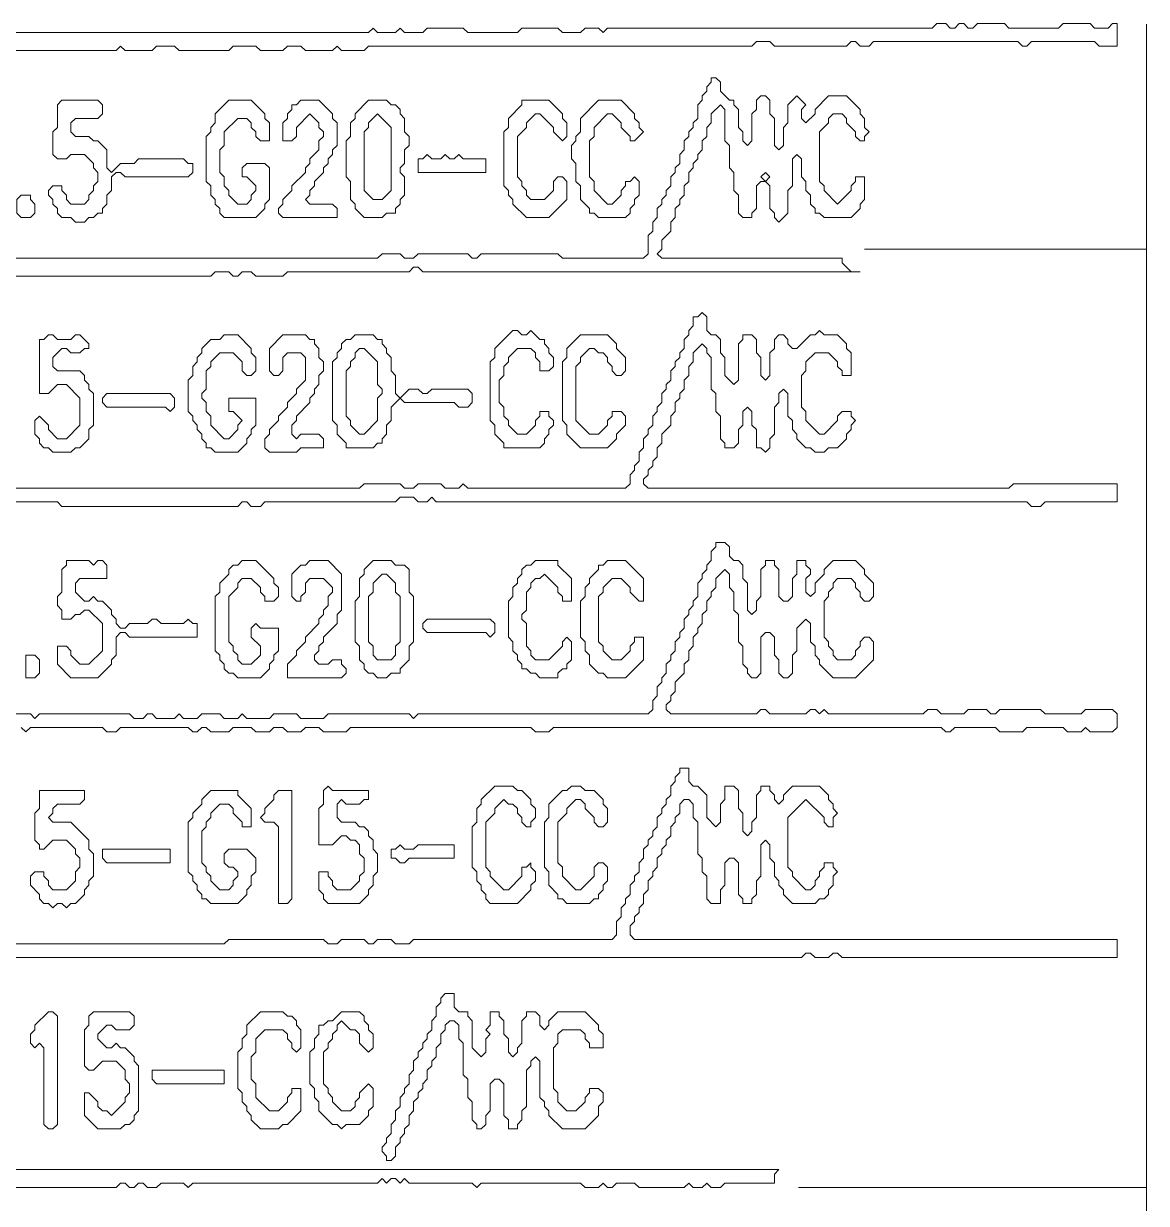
# Model space of a CAD drawing. Header units: millimetres. Extents: x 4 to 412, y 4 to 290.
# Drawn here: x 84.29 to 106.1, y 28.07 to 50.97 of the extents above; entities that cross this region are included whole.
import ezdxf

# ---------------------------------------------------------------- set-up
doc = ezdxf.new("R2010")
doc.units = ezdxf.units.MM
doc.layers.add('TRACE_STRAIGHT', color=5, linetype='Continuous', lineweight=0)
doc.layers.add('TRACE_TEXT_SYMBOL', color=6, linetype='Continuous', lineweight=0)

msp = doc.modelspace()

# ---------------------------------------------------------------- linework, layer by layer
at = {"layer": 'TRACE_STRAIGHT', "color": 5}
for p, q in [((106.095, 50.957), (106.095, 15.217)), ((100.623, 46.59), (106.095, 46.59)), ((99.341, 28.377), (106.095, 28.377))]:
    msp.add_line(p, q, dxfattribs=at)
at = {"layer": 'TRACE_TEXT_SYMBOL', "color": 6}
for points in [[(102.024, 50.968), (101.937, 50.881), (95.631, 50.881), (95.544, 50.793), (95.456, 50.881), (95.193, 50.881), (95.106, 50.793), (94.755, 50.793), (94.668, 50.881), (93.967, 50.881), (93.88, 50.793), (92.916, 50.793), (92.829, 50.881), (92.128, 50.881), (92.041, 50.793), (91.69, 50.793), (91.603, 50.881), (91.515, 50.793), (91.165, 50.793), (91.077, 50.881), (90.99, 50.793), (70.848, 50.793)], [(90.464, 50.443), (90.902, 50.443), (90.99, 50.53), (98.434, 50.53), (98.521, 50.618), (98.784, 50.618), (98.871, 50.53), (100.273, 50.53), (100.36, 50.618), (100.448, 50.618), (100.535, 50.53), (100.71, 50.53), (100.798, 50.618), (103.6, 50.618), (103.688, 50.53), (103.776, 50.53), (103.863, 50.618), (105.089, 50.618), (105.177, 50.53), (105.527, 50.53), (105.527, 50.968), (105.439, 50.968), (105.352, 50.881), (105.089, 50.881), (105.002, 50.968), (104.476, 50.968), (104.389, 50.881), (103.425, 50.881), (103.338, 50.968), (102.812, 50.968), (102.725, 50.881), (102.637, 50.881), (102.55, 50.968), (102.462, 50.968), (102.374, 50.881), (102.287, 50.881), (102.199, 50.968), (102.024, 50.968)], [(83.721, 50.443), (86.086, 50.443), (86.173, 50.53), (86.261, 50.443), (86.786, 50.443), (86.874, 50.53), (87.224, 50.53), (87.312, 50.443), (88.275, 50.443), (88.362, 50.53), (88.8, 50.53), (88.888, 50.443), (89.326, 50.443), (89.413, 50.53), (89.676, 50.53), (89.764, 50.443), (90.289, 50.443), (90.377, 50.53), (90.464, 50.443)], [(97.645, 49.917), (97.645, 49.83), (97.558, 49.742), (97.558, 49.655), (97.47, 49.567), (97.47, 49.479), (97.383, 49.392), (97.383, 49.129), (97.295, 49.042), (97.295, 48.954), (97.207, 48.866), (97.207, 48.779), (97.12, 48.691), (97.12, 48.516), (97.032, 48.429), (97.032, 48.253), (96.945, 48.166), (96.945, 48.078), (96.857, 47.991), (96.857, 47.816), (96.77, 47.728), (96.77, 47.64), (96.682, 47.553), (96.682, 47.465), (96.594, 47.378), (96.594, 47.203), (96.507, 47.115), (96.507, 46.94), (96.419, 46.852), (96.419, 46.502), (96.332, 46.414), (94.755, 46.414), (94.668, 46.502), (93.179, 46.502), (93.092, 46.414), (93.004, 46.414), (92.916, 46.502), (91.953, 46.502), (91.865, 46.414), (91.69, 46.414), (91.603, 46.502), (91.252, 46.502), (91.165, 46.414), (70.848, 46.414)], [(99.66, 49.304), (99.66, 49.217), (99.484, 49.042), (99.397, 49.129), (99.397, 49.304), (99.484, 49.392), (99.309, 49.567), (99.134, 49.392), (99.134, 49.042), (99.047, 48.954), (99.047, 48.604), (98.959, 48.516), (98.871, 48.604), (98.871, 49.129), (98.784, 49.217), (98.784, 49.479), (98.696, 49.567), (98.609, 49.567), (98.521, 49.479), (98.521, 49.304), (98.434, 49.217), (98.434, 48.691), (98.346, 48.604), (98.258, 48.691), (98.258, 48.866), (98.171, 48.954), (98.171, 49.304), (98.083, 49.392), (98.083, 49.479), (97.996, 49.479), (97.821, 49.655), (97.821, 49.83), (97.733, 49.917), (97.645, 49.917)], [(85.035, 49.479), (84.947, 49.392), (84.947, 48.954), (84.86, 48.866), (84.86, 48.429), (84.947, 48.341), (85.122, 48.341), (85.21, 48.429), (85.473, 48.429), (85.648, 48.253), (85.648, 48.166), (85.735, 48.078), (85.735, 47.903), (85.648, 47.816), (85.648, 47.728), (85.56, 47.64), (85.56, 47.553), (85.473, 47.465), (85.21, 47.465), (85.122, 47.553), (85.122, 47.64), (85.035, 47.728), (85.035, 47.816), (84.86, 47.816), (84.772, 47.728), (84.772, 47.64), (84.86, 47.553), (84.86, 47.465), (84.947, 47.378), (84.947, 47.29), (85.035, 47.203), (85.21, 47.203), (85.297, 47.115), (85.473, 47.115), (85.56, 47.203), (85.648, 47.203), (85.735, 47.29), (85.823, 47.29), (85.823, 47.378), (85.91, 47.465), (85.91, 47.64), (85.998, 47.728), (85.998, 47.991), (86.086, 48.078), (86.173, 48.078), (86.261, 47.991), (87.487, 47.991), (87.574, 48.078), (87.574, 48.253), (87.487, 48.253), (87.399, 48.341), (86.523, 48.341), (86.436, 48.253), (86.173, 48.253), (85.998, 48.078), (85.91, 48.166), (85.91, 48.516), (85.735, 48.691), (85.648, 48.691), (85.56, 48.779), (85.297, 48.779), (85.21, 48.866), (85.21, 49.042), (85.297, 49.129)], [(85.297, 49.129), (85.735, 49.129), (85.823, 49.217), (85.823, 49.392), (85.735, 49.479), (85.035, 49.479)], [(98.083, 48.078), (98.083, 47.728), (98.171, 47.64), (98.171, 47.29), (98.258, 47.203), (98.434, 47.203), (98.434, 47.29), (98.521, 47.378), (98.521, 47.816), (98.609, 47.903), (98.696, 47.903), (98.784, 47.816), (98.784, 47.378), (98.871, 47.29), (98.871, 47.203), (98.959, 47.115), (99.134, 47.29), (99.134, 47.728), (99.222, 47.816), (99.222, 48.341), (99.309, 48.429), (99.397, 48.341), (99.397, 47.991), (99.484, 47.903), (99.484, 47.728), (99.572, 47.64), (99.572, 47.465), (99.66, 47.378), (99.66, 47.29), (99.747, 47.29), (99.835, 47.203), (100.36, 47.203), (100.535, 47.378), (100.535, 47.465), (100.623, 47.553), (100.623, 47.991), (100.448, 47.991), (100.448, 47.903), (100.36, 47.816), (100.36, 47.728), (100.097, 47.465), (99.835, 47.728), (99.835, 47.816), (99.747, 47.903), (99.747, 48.866), (99.922, 49.042), (99.922, 49.129), (100.01, 49.217), (100.185, 49.217), (100.273, 49.129), (100.273, 49.042), (100.448, 48.866), (100.448, 48.779), (100.535, 48.691), (100.623, 48.691), (100.623, 48.779), (100.71, 48.866), (100.623, 48.954), (100.623, 49.129), (100.535, 49.217), (100.535, 49.304), (100.273, 49.567), (99.922, 49.567), (99.66, 49.304)], [(83.371, 46.064), (87.925, 46.064), (88.012, 46.152), (88.275, 46.152), (88.362, 46.064), (88.45, 46.064), (88.538, 46.152), (88.713, 46.152), (88.8, 46.064), (89.326, 46.064), (89.413, 46.152), (91.778, 46.152), (91.865, 46.239), (91.953, 46.239), (92.041, 46.152), (100.535, 46.152), (100.36, 46.152), (100.185, 46.327), (100.185, 46.414), (96.682, 46.414), (96.594, 46.502), (96.682, 46.59), (96.682, 46.765), (96.857, 46.94), (96.857, 47.115), (96.945, 47.203), (96.945, 47.378), (97.032, 47.465), (97.032, 47.553), (97.12, 47.64), (97.12, 47.816), (97.207, 47.903), (97.207, 48.078), (97.295, 48.166), (97.295, 48.253), (97.383, 48.341), (97.383, 48.429), (97.47, 48.516), (97.47, 48.691), (97.558, 48.779), (97.558, 48.954), (97.645, 49.042), (97.645, 49.217), (97.821, 49.392), (97.908, 49.304), (97.908, 48.691), (97.996, 48.604), (97.996, 48.166), (98.083, 48.078)], [(97.47, 45.363), (97.383, 45.276), (97.295, 45.276), (97.295, 45.101), (97.207, 45.013), (97.207, 44.926), (97.12, 44.838), (97.12, 44.663), (97.032, 44.575), (97.032, 44.488), (96.945, 44.4), (96.945, 44.313), (96.857, 44.225), (96.857, 44.05), (96.77, 43.962), (96.77, 43.875), (96.682, 43.787), (96.682, 43.612), (96.594, 43.524), (96.594, 43.437), (96.507, 43.349), (96.507, 43.174), (96.419, 43.087), (96.419, 42.999), (96.332, 42.911), (96.332, 42.736), (96.244, 42.649), (96.244, 42.474), (96.157, 42.386), (96.157, 42.298), (96.069, 42.211), (96.069, 42.036), (95.981, 41.948), (92.916, 41.948), (92.829, 42.036), (92.741, 41.948), (92.478, 41.948), (92.391, 42.036), (91.953, 42.036), (91.865, 41.948), (91.69, 41.948), (91.603, 42.036), (90.902, 42.036), (90.815, 41.948), (70.848, 41.948)], [(99.747, 45.013), (99.66, 44.926), (99.572, 44.926), (99.309, 44.663), (99.222, 44.663), (99.134, 44.75), (99.134, 44.838), (99.047, 44.926), (98.959, 44.926), (98.871, 44.838), (98.871, 44.663), (98.784, 44.575), (98.784, 44.137), (98.696, 44.05), (98.609, 44.137), (98.609, 44.488), (98.521, 44.575), (98.521, 44.838), (98.434, 44.926), (98.258, 44.926), (98.258, 44.838), (98.171, 44.75), (98.171, 44.05), (98.083, 43.962), (97.908, 44.137), (97.908, 44.488), (97.821, 44.575), (97.821, 44.838), (97.733, 44.926), (97.645, 44.926), (97.558, 45.013), (97.558, 45.276), (97.47, 45.363)], [(97.908, 42.824), (97.908, 42.736), (98.083, 42.736), (98.171, 42.824), (98.171, 43.087), (98.258, 43.174), (98.258, 43.437), (98.346, 43.524), (98.434, 43.437), (98.434, 43.174), (98.521, 43.087), (98.521, 42.736), (98.609, 42.736), (98.696, 42.649), (98.784, 42.736), (98.784, 42.911), (98.871, 42.999), (98.871, 43.524), (98.959, 43.612), (98.959, 43.787), (99.047, 43.875), (99.134, 43.787), (99.134, 43.349), (99.222, 43.262), (99.222, 43.087), (99.309, 42.999), (99.309, 42.911), (99.484, 42.736), (99.572, 42.736), (99.66, 42.649), (99.835, 42.649), (99.922, 42.736), (100.097, 42.736), (100.273, 42.911), (100.273, 42.999), (100.36, 43.087), (100.36, 43.174), (100.448, 43.262), (100.36, 43.349), (100.36, 43.437), (100.185, 43.437), (100.097, 43.349), (100.097, 43.262), (99.835, 42.999), (99.747, 42.999), (99.484, 43.262), (99.484, 43.437), (99.397, 43.524), (99.397, 44.137), (99.484, 44.225), (99.484, 44.4), (99.66, 44.575), (99.922, 44.575), (100.097, 44.4), (100.097, 44.313), (100.185, 44.225), (100.185, 44.137), (100.36, 44.137), (100.36, 44.575), (100.273, 44.663), (100.273, 44.75), (100.097, 44.926), (99.835, 44.926), (99.747, 45.013)], [(77.153, 41.685), (84.947, 41.685), (85.035, 41.598), (88.45, 41.598), (88.538, 41.685), (88.625, 41.685), (88.713, 41.598), (88.888, 41.598), (88.976, 41.685), (91.515, 41.685), (91.603, 41.773), (91.865, 41.773), (91.953, 41.685), (92.128, 41.685), (92.216, 41.773), (92.303, 41.685), (103.776, 41.685), (103.863, 41.598), (104.038, 41.598), (104.126, 41.685), (105.527, 41.685), (105.527, 42.036), (103.513, 42.036), (103.425, 41.948), (96.419, 41.948), (96.332, 42.036), (96.332, 42.123), (96.419, 42.211), (96.419, 42.298), (96.507, 42.386), (96.507, 42.474), (96.594, 42.561), (96.594, 42.736), (96.682, 42.824), (96.682, 42.999), (96.857, 43.174), (96.857, 43.349), (96.945, 43.437), (96.945, 43.612), (97.032, 43.7), (97.032, 43.787), (97.12, 43.875), (97.12, 44.05), (97.207, 44.137), (97.207, 44.313), (97.295, 44.4), (97.295, 44.575), (97.47, 44.75), (97.558, 44.663), (97.558, 44.575), (97.645, 44.488), (97.645, 43.875), (97.733, 43.787), (97.733, 43.437), (97.821, 43.349), (97.821, 42.911), (97.908, 42.824)], [(97.733, 40.897), (97.733, 40.81), (97.645, 40.722), (97.645, 40.547), (97.558, 40.459), (97.558, 40.372), (97.47, 40.284), (97.47, 40.197), (97.383, 40.109), (97.383, 39.846), (97.295, 39.759), (97.295, 39.671), (97.207, 39.584), (97.207, 39.496), (97.12, 39.408), (97.12, 39.233), (97.032, 39.146), (97.032, 39.058), (96.945, 38.971), (96.945, 38.795), (96.857, 38.708), (96.857, 38.62), (96.77, 38.533), (96.77, 38.358), (96.682, 38.27), (96.682, 38.182), (96.594, 38.095), (96.594, 37.92), (96.507, 37.832), (96.507, 37.657), (96.419, 37.569), (91.953, 37.569), (91.865, 37.482), (91.778, 37.569), (90.202, 37.569), (90.114, 37.482), (89.676, 37.482), (89.589, 37.569), (89.151, 37.569), (89.063, 37.482), (88.625, 37.482), (88.538, 37.569), (88.45, 37.482), (88.187, 37.482), (88.1, 37.569), (87.749, 37.569), (87.662, 37.482), (87.399, 37.482), (87.312, 37.569), (87.224, 37.482), (86.874, 37.482), (86.786, 37.569), (86.699, 37.569), (86.611, 37.482), (86.436, 37.482), (86.348, 37.569), (84.597, 37.569), (84.509, 37.482), (84.422, 37.569), (77.941, 37.569)], [(100.01, 40.021), (100.01, 40.109), (100.097, 40.197), (100.36, 40.197), (100.448, 40.109), (100.448, 40.021), (100.535, 39.934), (100.535, 39.846), (100.623, 39.759), (100.71, 39.759), (100.798, 39.846), (100.798, 40.109), (100.623, 40.284), (100.623, 40.372), (100.448, 40.547), (100.01, 40.547), (99.835, 40.372), (99.835, 40.284), (99.66, 40.109), (99.66, 39.934), (99.572, 39.846), (99.484, 39.934), (99.484, 40.197), (99.572, 40.284), (99.572, 40.372), (99.484, 40.459), (99.484, 40.547), (99.309, 40.547), (99.309, 40.284), (99.222, 40.197), (99.222, 39.846), (99.134, 39.759), (99.047, 39.759), (98.959, 39.846), (98.959, 40.372), (98.871, 40.459), (98.871, 40.547), (98.696, 40.547), (98.696, 40.459), (98.609, 40.372), (98.609, 39.846), (98.521, 39.759), (98.521, 39.584), (98.434, 39.496), (98.346, 39.584), (98.346, 40.109), (98.258, 40.197), (98.258, 40.459), (98.171, 40.547), (98.083, 40.547), (97.996, 40.634), (97.996, 40.81), (97.908, 40.897), (97.733, 40.897)], [(97.383, 39.233), (97.47, 39.321), (97.47, 39.496), (97.558, 39.584), (97.558, 39.759), (97.645, 39.846), (97.645, 39.934), (97.733, 40.021), (97.733, 40.197), (97.908, 40.372), (97.996, 40.284), (97.996, 40.021), (98.083, 39.934), (98.083, 39.584), (98.171, 39.496), (98.171, 38.971), (98.258, 38.883), (98.258, 38.533), (98.346, 38.445), (98.346, 38.358), (98.434, 38.27), (98.521, 38.27), (98.609, 38.358), (98.609, 39.058), (98.696, 39.146), (98.784, 39.146), (98.871, 39.058), (98.871, 38.708), (98.959, 38.62), (98.959, 38.358), (99.047, 38.27), (99.134, 38.27), (99.222, 38.358), (99.222, 38.708), (99.309, 38.795), (99.309, 39.233), (99.484, 39.408), (99.572, 39.321), (99.572, 38.971), (99.66, 38.883), (99.66, 38.708), (99.747, 38.62), (99.747, 38.533), (100.01, 38.27), (100.448, 38.27), (100.798, 38.62), (100.798, 38.971), (100.71, 39.058), (100.623, 39.058), (100.535, 38.971), (100.535, 38.883), (100.448, 38.795), (100.448, 38.708), (100.36, 38.62), (100.097, 38.62), (100.01, 38.708), (100.01, 38.795), (99.922, 38.883), (99.922, 38.971), (99.835, 39.058), (99.835, 39.759), (99.922, 39.846), (99.922, 39.934), (100.01, 40.021)], [(90.026, 37.307), (90.114, 37.219), (90.552, 37.219), (90.639, 37.307), (94.142, 37.307), (94.23, 37.219), (94.493, 37.219), (94.58, 37.307), (102.112, 37.307), (102.199, 37.219), (102.287, 37.219), (102.374, 37.307), (103.163, 37.307), (103.25, 37.219), (103.688, 37.219), (103.776, 37.307), (104.476, 37.307), (104.564, 37.219), (104.826, 37.219), (104.914, 37.307), (105.002, 37.219), (105.439, 37.219), (105.527, 37.307), (105.527, 37.569), (105.439, 37.657), (104.914, 37.657), (104.826, 37.569), (104.126, 37.569), (104.038, 37.657), (103.25, 37.657), (103.163, 37.569), (103.075, 37.569), (102.987, 37.657), (102.637, 37.657), (102.55, 37.569), (102.112, 37.569), (102.024, 37.657), (101.849, 37.657), (101.761, 37.569), (99.922, 37.569), (99.835, 37.657), (99.747, 37.569), (99.66, 37.657), (99.572, 37.657), (99.484, 37.569), (98.784, 37.569), (98.696, 37.657), (98.609, 37.657), (98.521, 37.569), (96.857, 37.569), (96.77, 37.657), (96.77, 37.745), (96.857, 37.832), (96.857, 37.92), (96.945, 38.007), (96.945, 38.182), (97.12, 38.358), (97.12, 38.533), (97.207, 38.62), (97.207, 38.795), (97.295, 38.883), (97.295, 39.058), (97.383, 39.146), (97.383, 39.233)], [(84.246, 37.307), (84.334, 37.219), (84.422, 37.307), (85.823, 37.307), (85.91, 37.219), (86.086, 37.219), (86.173, 37.307), (87.487, 37.307), (87.574, 37.219), (87.662, 37.219), (87.749, 37.307), (87.837, 37.307), (87.925, 37.219), (88.275, 37.219), (88.362, 37.307), (88.713, 37.307), (88.8, 37.219), (89.063, 37.219), (89.151, 37.307), (89.326, 37.307), (89.413, 37.219), (89.676, 37.219), (89.764, 37.307), (90.026, 37.307)], [(97.032, 36.518), (97.032, 36.431), (96.945, 36.343), (96.945, 36.256), (96.857, 36.168), (96.857, 35.993), (96.77, 35.905), (96.77, 35.818), (96.682, 35.73), (96.682, 35.643), (96.594, 35.555), (96.594, 35.38), (96.507, 35.292), (96.507, 35.205), (96.419, 35.117), (96.419, 35.03), (96.332, 34.942), (96.332, 34.767), (96.244, 34.679), (96.244, 34.504), (96.157, 34.417), (96.157, 34.329), (96.069, 34.242), (96.069, 34.066), (95.981, 33.979), (95.981, 33.891), (95.894, 33.804), (95.894, 33.629), (95.806, 33.541), (95.806, 33.278), (95.719, 33.191), (91.865, 33.191), (91.778, 33.103), (91.515, 33.103), (91.428, 33.191), (91.165, 33.191), (91.077, 33.103), (90.99, 33.103), (90.902, 33.191), (90.464, 33.191), (90.377, 33.103), (90.202, 33.103), (90.114, 33.191), (88.275, 33.191), (88.187, 33.103), (83.721, 33.103)], [(99.922, 35.993), (99.747, 36.168), (99.222, 36.168), (99.047, 35.993), (99.047, 35.905), (98.959, 35.818), (98.871, 35.905), (98.871, 35.993), (98.784, 36.081), (98.784, 36.168), (98.609, 36.168), (98.609, 36.081), (98.521, 35.993), (98.521, 35.555), (98.434, 35.468), (98.434, 35.292), (98.346, 35.205), (98.258, 35.292), (98.258, 35.643), (98.171, 35.73), (98.171, 36.081), (98.083, 36.168), (97.908, 36.168), (97.908, 35.905), (97.821, 35.818), (97.821, 35.468), (97.733, 35.38), (97.558, 35.555), (97.558, 35.993), (97.383, 36.168), (97.295, 36.168), (97.207, 36.256), (97.207, 36.518), (97.032, 36.518)], [(97.47, 34.767), (97.47, 34.504), (97.558, 34.417), (97.558, 33.979), (97.645, 33.891), (97.821, 33.891), (97.821, 34.154), (97.908, 34.242), (97.908, 34.679), (97.996, 34.767), (98.083, 34.767), (98.171, 34.679), (98.171, 34.066), (98.258, 33.979), (98.258, 33.891), (98.434, 33.891), (98.434, 33.979), (98.521, 34.066), (98.521, 34.329), (98.609, 34.417), (98.609, 35.03), (98.696, 35.117), (98.784, 35.03), (98.784, 34.767), (98.871, 34.679), (98.871, 34.417), (98.959, 34.329), (98.959, 34.242), (99.047, 34.154), (99.047, 34.066), (99.222, 33.891), (99.66, 33.891), (99.747, 33.979), (99.835, 33.979), (99.922, 34.066), (99.922, 34.154), (100.01, 34.242), (100.01, 34.417), (100.097, 34.504), (100.01, 34.592), (100.01, 34.679), (99.835, 34.679), (99.835, 34.592), (99.747, 34.504), (99.747, 34.417), (99.66, 34.329), (99.66, 34.242), (99.572, 34.154), (99.484, 34.154), (99.222, 34.417), (99.222, 34.504), (99.134, 34.592), (99.134, 35.555), (99.484, 35.905), (99.835, 35.555), (99.835, 35.468), (99.922, 35.38), (100.01, 35.38), (100.01, 35.555), (100.097, 35.643), (100.01, 35.73), (100.01, 35.818), (99.922, 35.905), (99.922, 35.993)], [(79.08, 32.84), (99.397, 32.84), (99.484, 32.928), (99.572, 32.928), (99.66, 32.84), (99.922, 32.84), (100.01, 32.928), (100.097, 32.928), (100.185, 32.84), (105.527, 32.84), (105.527, 33.191), (96.157, 33.191), (96.069, 33.278), (96.069, 33.453), (96.157, 33.541), (96.157, 33.629), (96.244, 33.716), (96.244, 33.804), (96.332, 33.891), (96.332, 34.066), (96.419, 34.154), (96.419, 34.329), (96.507, 34.417), (96.507, 34.504), (96.594, 34.592), (96.594, 34.767), (96.682, 34.855), (96.682, 34.942), (96.77, 35.03), (96.77, 35.117), (96.857, 35.205), (96.857, 35.38), (96.945, 35.468), (96.945, 35.555), (97.032, 35.643), (97.032, 35.818), (97.12, 35.905), (97.207, 35.905), (97.295, 35.818), (97.295, 35.555), (97.383, 35.468), (97.383, 34.855), (97.47, 34.767)], [(92.478, 32.14), (92.391, 32.052), (92.391, 31.965), (92.303, 31.877), (92.303, 31.702), (92.216, 31.614), (92.216, 31.439), (92.128, 31.352), (92.128, 31.264), (92.041, 31.176), (92.041, 31.089), (91.953, 31.001), (91.953, 30.914), (91.865, 30.826), (91.865, 30.651), (91.778, 30.563), (91.778, 30.388), (91.69, 30.301), (91.69, 30.213), (91.603, 30.126), (91.603, 29.95), (91.515, 29.863), (91.515, 29.688), (91.428, 29.6), (91.428, 29.425), (91.34, 29.337), (91.34, 29.25), (91.252, 29.162), (91.252, 29.075), (91.34, 28.987), (91.34, 28.9), (91.428, 28.9), (91.515, 28.987), (91.515, 29.162), (91.603, 29.25), (91.603, 29.337), (91.69, 29.425), (91.69, 29.513), (91.778, 29.6), (91.778, 29.775), (91.865, 29.863), (91.865, 30.038), (91.953, 30.126), (91.953, 30.213), (92.041, 30.301), (92.041, 30.388), (92.128, 30.476), (92.128, 30.651), (92.216, 30.739), (92.216, 30.826), (92.303, 30.914), (92.303, 31.089), (92.391, 31.176), (92.391, 31.352), (92.478, 31.439), (92.478, 31.527), (92.566, 31.614), (92.654, 31.614), (92.741, 31.527), (92.741, 31.264), (92.829, 31.176), (92.829, 30.563), (92.916, 30.476), (92.916, 30.126)], [(94.493, 31.527), (94.405, 31.439), (94.318, 31.527), (94.318, 31.702), (94.23, 31.789), (94.055, 31.789), (94.055, 31.702), (93.967, 31.614), (93.967, 31.176), (93.88, 31.089), (93.88, 31.001), (93.792, 30.914), (93.705, 31.001), (93.705, 31.264), (93.617, 31.352), (93.617, 31.614), (93.529, 31.702), (93.529, 31.789), (93.354, 31.789), (93.354, 31.527), (93.267, 31.439), (93.354, 31.352), (93.267, 31.264), (93.267, 31.001), (93.179, 30.914), (93.004, 31.089), (93.004, 31.614), (92.916, 31.702), (92.916, 31.789), (92.741, 31.789), (92.654, 31.877), (92.654, 32.14), (92.478, 32.14)], [(92.916, 30.126), (93.004, 30.038), (93.004, 29.688), (93.092, 29.6), (93.092, 29.513), (93.179, 29.513), (93.267, 29.6), (93.267, 29.775), (93.354, 29.863), (93.354, 30.388), (93.442, 30.476), (93.529, 30.476), (93.617, 30.388), (93.617, 29.775), (93.705, 29.688), (93.705, 29.513), (93.88, 29.513), (93.88, 29.6), (93.967, 29.688), (93.967, 29.863), (94.055, 29.95), (94.055, 30.651), (94.142, 30.739), (94.142, 30.826), (94.23, 30.914), (94.318, 30.826), (94.318, 30.126), (94.405, 30.038), (94.405, 29.95), (94.493, 29.863), (94.493, 29.775), (94.755, 29.513), (95.193, 29.513), (95.456, 29.775), (95.456, 29.95), (95.544, 30.038), (95.544, 30.213), (95.456, 30.301), (95.281, 30.301), (95.281, 30.213), (95.193, 30.126), (95.193, 30.038), (95.018, 29.863), (94.843, 29.863), (94.668, 30.038), (94.668, 30.213), (94.58, 30.301), (94.58, 31.089), (94.668, 31.176), (94.668, 31.352), (94.755, 31.439), (95.106, 31.439), (95.193, 31.352), (95.193, 31.264), (95.281, 31.176), (95.281, 31.089), (95.544, 31.089), (95.544, 31.352), (95.456, 31.439), (95.456, 31.527), (95.193, 31.789), (94.668, 31.789), (94.493, 31.614), (94.493, 31.527)], [(70.848, 28.374), (86.086, 28.374), (86.173, 28.462), (86.261, 28.462), (86.348, 28.374), (86.436, 28.374), (86.523, 28.462), (86.611, 28.462), (86.699, 28.374), (86.874, 28.374), (86.961, 28.462), (87.399, 28.462), (87.487, 28.374), (87.574, 28.462), (91.165, 28.462), (91.252, 28.549), (91.34, 28.462), (91.428, 28.549), (91.515, 28.549), (91.603, 28.462), (91.69, 28.549), (91.778, 28.462), (93.004, 28.462), (93.092, 28.374), (93.179, 28.462), (95.106, 28.462), (95.193, 28.374), (95.456, 28.374), (95.544, 28.462), (95.631, 28.374), (95.719, 28.374), (95.806, 28.462), (96.157, 28.462), (96.244, 28.374), (97.12, 28.374), (97.207, 28.462), (97.295, 28.374), (97.47, 28.374), (97.558, 28.462), (97.645, 28.374), (97.821, 28.374), (97.908, 28.462), (98.871, 28.462), (98.871, 28.637), (98.959, 28.724), (70.848, 28.724)]]:
    msp.add_lwpolyline(points, dxfattribs=at)
for points in [[(88.275, 49.479), (88.012, 49.217), (88.012, 49.042), (87.925, 48.954), (87.925, 48.866), (87.837, 48.779), (87.837, 47.903), (87.925, 47.816), (87.925, 47.64), (88.012, 47.553), (88.012, 47.465), (88.1, 47.378), (88.1, 47.29), (88.187, 47.203), (88.8, 47.203), (88.976, 47.378), (88.976, 47.465), (89.063, 47.553), (89.063, 48.166), (88.976, 48.253), (88.625, 48.253), (88.538, 48.166), (88.538, 47.991), (88.625, 47.991), (88.8, 47.816), (88.8, 47.728), (88.713, 47.64), (88.713, 47.553), (88.625, 47.465), (88.45, 47.465), (88.275, 47.64), (88.275, 47.728), (88.187, 47.816), (88.187, 47.991), (88.1, 48.078), (88.1, 48.516), (88.187, 48.604), (88.187, 48.866), (88.45, 49.129), (88.625, 49.129), (88.713, 49.042), (88.713, 48.954), (88.8, 48.866), (88.8, 48.779), (88.888, 48.691), (89.063, 48.691), (89.063, 49.042), (88.976, 49.129), (88.976, 49.217), (88.713, 49.479)], [(89.676, 49.479), (89.589, 49.392), (89.501, 49.392), (89.501, 49.304), (89.413, 49.217), (89.413, 49.129), (89.326, 49.042), (89.326, 48.691), (89.501, 48.691), (89.589, 48.779), (89.589, 48.954), (89.851, 49.217), (90.026, 49.042), (90.026, 48.954), (90.114, 48.866), (90.114, 48.779), (90.026, 48.691), (90.026, 48.516), (89.851, 48.341), (89.851, 48.253), (89.764, 48.166), (89.764, 48.078), (89.501, 47.816), (89.501, 47.728), (89.326, 47.553), (89.326, 47.465), (89.238, 47.378), (89.238, 47.29), (89.326, 47.203), (90.377, 47.203), (90.377, 47.378), (90.289, 47.465), (89.851, 47.465), (89.764, 47.553), (89.851, 47.64), (89.851, 47.728), (89.939, 47.816), (89.939, 47.903), (90.114, 48.078), (90.114, 48.166), (90.202, 48.253), (90.202, 48.341), (90.289, 48.429), (90.289, 48.516), (90.377, 48.604), (90.377, 49.042), (90.289, 49.129), (90.289, 49.217), (90.026, 49.479)], [(90.99, 49.479), (90.727, 49.217), (90.727, 49.129), (90.639, 49.042), (90.639, 48.779), (90.552, 48.691), (90.552, 47.991), (90.639, 47.903), (90.639, 47.553), (90.727, 47.465), (90.727, 47.378), (90.902, 47.203), (91.252, 47.203), (91.34, 47.29), (91.515, 47.29), (91.515, 47.378), (91.603, 47.465), (91.603, 47.553), (91.69, 47.64), (91.69, 47.991), (91.603, 48.078), (91.603, 48.166), (91.69, 48.253), (91.69, 48.516), (91.778, 48.604), (91.778, 48.779), (91.69, 48.866), (91.69, 49.129), (91.603, 49.217), (91.603, 49.304), (91.515, 49.392), (91.428, 49.392), (91.34, 49.479)], [(93.967, 49.479), (93.967, 49.392), (93.705, 49.129), (93.705, 48.954), (93.617, 48.866), (93.617, 47.816), (93.705, 47.728), (93.705, 47.64), (93.792, 47.553), (93.792, 47.465), (94.055, 47.203), (94.493, 47.203), (94.843, 47.553), (94.843, 47.903), (94.755, 47.991), (94.668, 47.991), (94.58, 47.903), (94.58, 47.728), (94.405, 47.553), (94.142, 47.553), (94.055, 47.64), (94.055, 47.728), (93.967, 47.816), (93.967, 47.903), (93.88, 47.991), (93.88, 48.779), (94.055, 48.954), (94.055, 49.042), (94.23, 49.217), (94.318, 49.217), (94.58, 48.954), (94.58, 48.866), (94.755, 48.691), (94.843, 48.779), (94.843, 49.042), (94.755, 49.129), (94.755, 49.217), (94.493, 49.479)], [(95.456, 49.479), (95.106, 49.129), (95.106, 48.866), (95.018, 48.779), (95.018, 48.691), (94.931, 48.604), (94.931, 48.341), (95.018, 48.253), (95.018, 47.903), (95.106, 47.816), (95.106, 47.553), (95.281, 47.378), (95.281, 47.29), (95.368, 47.29), (95.456, 47.203), (95.981, 47.203), (96.069, 47.29), (96.069, 47.378), (96.157, 47.465), (96.157, 47.553), (96.244, 47.64), (96.244, 47.903), (96.157, 47.991), (96.069, 47.903), (95.981, 47.903), (95.981, 47.816), (95.894, 47.728), (95.894, 47.64), (95.719, 47.465), (95.631, 47.465), (95.368, 47.728), (95.368, 47.903), (95.281, 47.991), (95.281, 48.691), (95.368, 48.779), (95.368, 48.954), (95.631, 49.217), (95.719, 49.217), (95.894, 49.042), (95.894, 48.954), (96.069, 48.779), (96.069, 48.691), (96.157, 48.691), (96.332, 48.866), (96.244, 48.954), (96.244, 49.042), (96.157, 49.129), (96.157, 49.217), (95.894, 49.479)], [(91.165, 49.217), (91.428, 48.954), (91.428, 47.728), (91.252, 47.553), (91.077, 47.553), (90.902, 47.728), (90.902, 48.866), (90.99, 48.954), (90.99, 49.042)], [(92.128, 48.429), (92.041, 48.341), (91.953, 48.341), (91.953, 48.078), (93.267, 48.078), (93.267, 48.341), (92.829, 48.341), (92.741, 48.429), (92.654, 48.341), (92.566, 48.341), (92.478, 48.429), (92.391, 48.341), (92.216, 48.341)], [(98.609, 47.991), (98.696, 48.078), (98.784, 47.991), (98.696, 47.903)], [(84.246, 47.64), (84.159, 47.553), (84.159, 47.29), (84.246, 47.203), (84.422, 47.203), (84.509, 47.29), (84.509, 47.465), (84.422, 47.553), (84.422, 47.64)], [(84.772, 44.926), (84.684, 44.838), (84.597, 44.838), (84.597, 43.787), (84.772, 43.787), (84.947, 43.962), (85.122, 43.962), (85.385, 43.7), (85.385, 43.174), (85.122, 42.911), (84.947, 42.911), (84.772, 43.087), (84.772, 43.174), (84.597, 43.349), (84.509, 43.262), (84.509, 42.999), (84.597, 42.911), (84.597, 42.824), (84.684, 42.736), (84.772, 42.736), (84.86, 42.649), (85.21, 42.649), (85.297, 42.736), (85.385, 42.736), (85.56, 42.911), (85.56, 43.087), (85.648, 43.174), (85.648, 43.787), (85.56, 43.875), (85.56, 43.962), (85.473, 44.05), (85.473, 44.137), (85.385, 44.225), (84.947, 44.225), (84.86, 44.313), (84.86, 44.488), (85.035, 44.663), (85.122, 44.663), (85.21, 44.575), (85.385, 44.575), (85.473, 44.663), (85.56, 44.663), (85.56, 44.75), (85.385, 44.926), (85.297, 44.926), (85.21, 44.838), (84.947, 44.838), (84.86, 44.926)], [(88.187, 44.926), (88.1, 44.838), (87.925, 44.838), (87.749, 44.663), (87.749, 44.575), (87.662, 44.488), (87.662, 44.4), (87.574, 44.313), (87.574, 44.137), (87.487, 44.05), (87.487, 43.437), (87.574, 43.349), (87.574, 43.262), (87.662, 43.174), (87.662, 43.087), (87.749, 42.999), (87.749, 42.911), (87.837, 42.824), (87.837, 42.736), (87.925, 42.736), (88.012, 42.649), (88.45, 42.649), (88.625, 42.824), (88.625, 42.911), (88.713, 42.999), (88.713, 43.087), (88.8, 43.174), (88.8, 43.7), (88.275, 43.7), (88.275, 43.437), (88.362, 43.437), (88.538, 43.262), (88.45, 43.174), (88.45, 43.087), (88.275, 42.911), (88.187, 42.911), (87.925, 43.174), (87.925, 43.349), (87.837, 43.437), (87.837, 43.612), (87.749, 43.7), (87.749, 43.787), (87.837, 43.875), (87.837, 44.225), (87.925, 44.313), (87.925, 44.4), (88.1, 44.575), (88.362, 44.575), (88.538, 44.4), (88.538, 44.225), (88.625, 44.137), (88.713, 44.137), (88.8, 44.225), (88.8, 44.488), (88.713, 44.575), (88.713, 44.663), (88.45, 44.926)], [(89.326, 44.926), (89.063, 44.663), (89.063, 44.225), (89.151, 44.137), (89.238, 44.137), (89.326, 44.225), (89.326, 44.488), (89.413, 44.575), (89.676, 44.575), (89.764, 44.488), (89.764, 44.05), (89.589, 43.875), (89.589, 43.787), (89.413, 43.612), (89.413, 43.524), (89.238, 43.349), (89.238, 43.262), (89.063, 43.087), (89.063, 42.999), (88.976, 42.911), (88.976, 42.736), (89.063, 42.649), (89.589, 42.649), (89.676, 42.736), (90.114, 42.736), (90.114, 42.911), (90.026, 42.999), (89.676, 42.999), (89.589, 42.911), (89.501, 42.999), (89.501, 43.174), (89.589, 43.262), (89.589, 43.349), (89.851, 43.612), (89.851, 43.7), (89.939, 43.787), (89.939, 43.875), (90.026, 43.962), (90.026, 44.137), (90.114, 44.225), (90.114, 44.4), (90.026, 44.488), (90.026, 44.663), (89.939, 44.75), (89.939, 44.838), (89.851, 44.838), (89.764, 44.926)], [(90.727, 44.926), (90.639, 44.838), (90.552, 44.838), (90.464, 44.75), (90.464, 44.663), (90.377, 44.575), (90.377, 44.488), (90.289, 44.4), (90.289, 43.262), (90.377, 43.174), (90.377, 42.999), (90.552, 42.824), (90.552, 42.736), (91.077, 42.736), (91.165, 42.824), (91.252, 42.824), (91.252, 42.911), (91.34, 42.999), (91.34, 43.174), (91.428, 43.262), (91.428, 43.524), (91.603, 43.7), (91.69, 43.612), (92.654, 43.612), (92.741, 43.524), (92.916, 43.524), (93.004, 43.612), (93.004, 43.787), (92.916, 43.875), (92.216, 43.875), (92.128, 43.787), (92.041, 43.787), (91.953, 43.875), (91.778, 43.875), (91.603, 43.7), (91.515, 43.787), (91.515, 44.137), (91.428, 44.225), (91.428, 44.488), (91.34, 44.575), (91.34, 44.663), (91.252, 44.75), (91.252, 44.838), (91.165, 44.838), (91.077, 44.926)], [(93.792, 45.013), (93.442, 44.663), (93.442, 44.488), (93.354, 44.4), (93.354, 43.262), (93.442, 43.174), (93.442, 42.999), (93.617, 42.824), (93.617, 42.736), (94.318, 42.736), (94.405, 42.824), (94.405, 42.911), (94.493, 42.999), (94.493, 43.087), (94.58, 43.174), (94.58, 43.262), (94.493, 43.349), (94.493, 43.437), (94.318, 43.437), (94.318, 43.349), (94.23, 43.262), (94.23, 43.174), (94.055, 42.999), (93.88, 42.999), (93.705, 43.174), (93.705, 43.262), (93.617, 43.349), (93.617, 43.524), (93.529, 43.612), (93.529, 44.05), (93.617, 44.137), (93.617, 44.313), (93.705, 44.4), (93.705, 44.488), (93.88, 44.663), (94.142, 44.663), (94.23, 44.575), (94.23, 44.488), (94.318, 44.4), (94.318, 44.225), (94.493, 44.225), (94.58, 44.313), (94.58, 44.488), (94.493, 44.575), (94.493, 44.663), (94.405, 44.75), (94.405, 44.838), (94.318, 44.838), (94.142, 45.013), (94.055, 44.926), (93.967, 44.926), (93.88, 45.013)], [(95.106, 44.926), (94.843, 44.663), (94.843, 44.488), (94.755, 44.4), (94.755, 43.262), (94.843, 43.174), (94.843, 42.999), (95.106, 42.736), (95.631, 42.736), (95.806, 42.911), (95.806, 42.999), (95.981, 43.174), (95.981, 43.349), (95.894, 43.437), (95.719, 43.437), (95.719, 43.349), (95.631, 43.262), (95.631, 43.174), (95.456, 42.999), (95.281, 42.999), (95.018, 43.262), (95.018, 44.313), (95.106, 44.4), (95.106, 44.488), (95.281, 44.663), (95.368, 44.663), (95.456, 44.575), (95.544, 44.575), (95.631, 44.488), (95.631, 44.4), (95.719, 44.313), (95.719, 44.225), (95.806, 44.137), (95.894, 44.137), (95.981, 44.225), (95.981, 44.488), (95.806, 44.663), (95.806, 44.75), (95.631, 44.926)], [(90.727, 44.575), (90.815, 44.663), (90.902, 44.663), (91.165, 44.4), (91.165, 43.962), (91.252, 43.875), (91.252, 43.787), (91.165, 43.7), (91.165, 43.262), (90.902, 42.999), (90.815, 42.999), (90.639, 43.174), (90.639, 43.262), (90.552, 43.349), (90.552, 44.225), (90.639, 44.313), (90.639, 44.4), (90.727, 44.488)], [(85.91, 43.787), (85.823, 43.7), (85.823, 43.612), (85.91, 43.524), (87.049, 43.524), (87.136, 43.437), (87.224, 43.524), (87.224, 43.7), (87.136, 43.787)], [(85.122, 40.547), (85.122, 40.459), (85.035, 40.372), (85.035, 39.934), (84.947, 39.846), (84.947, 39.671), (85.035, 39.584), (85.035, 39.408), (85.21, 39.408), (85.297, 39.496), (85.385, 39.496), (85.473, 39.584), (85.56, 39.584), (85.823, 39.321), (85.823, 38.795), (85.56, 38.533), (85.385, 38.533), (85.21, 38.708), (85.21, 38.795), (85.122, 38.883), (84.947, 38.883), (84.947, 38.533), (85.21, 38.27), (85.735, 38.27), (85.998, 38.533), (85.998, 38.62), (86.086, 38.708), (86.086, 39.058), (86.173, 39.146), (86.261, 39.146), (86.348, 39.058), (87.662, 39.058), (87.662, 39.321), (87.574, 39.321), (87.487, 39.408), (87.399, 39.321), (86.961, 39.321), (86.874, 39.408), (86.786, 39.408), (86.699, 39.321), (86.348, 39.321), (86.261, 39.233), (86.173, 39.233), (86.086, 39.321), (86.086, 39.408), (85.998, 39.496), (85.998, 39.584), (85.823, 39.759), (85.735, 39.759), (85.648, 39.846), (85.56, 39.759), (85.473, 39.759), (85.297, 39.934), (85.297, 40.109), (85.385, 40.197), (85.91, 40.197), (85.91, 40.459), (85.823, 40.547), (85.735, 40.547), (85.648, 40.459), (85.56, 40.547)], [(88.538, 40.547), (88.45, 40.459), (88.362, 40.459), (88.275, 40.372), (88.275, 40.284), (88.1, 40.109), (88.1, 39.934), (88.012, 39.846), (88.012, 38.795), (88.1, 38.708), (88.1, 38.62), (88.187, 38.533), (88.187, 38.445), (88.275, 38.358), (88.362, 38.358), (88.45, 38.27), (88.888, 38.27), (89.063, 38.445), (89.063, 38.533), (89.151, 38.62), (89.151, 38.708), (89.238, 38.795), (89.238, 39.233), (88.888, 39.233), (88.8, 39.321), (88.713, 39.233), (88.713, 39.058), (88.888, 38.883), (88.888, 38.708), (88.713, 38.533), (88.538, 38.533), (88.45, 38.62), (88.45, 38.708), (88.362, 38.795), (88.362, 38.883), (88.275, 38.971), (88.275, 39.846), (88.45, 40.021), (88.45, 40.109), (88.538, 40.197), (88.713, 40.197), (88.888, 40.021), (88.888, 39.934), (88.976, 39.846), (88.976, 39.759), (89.151, 39.759), (89.238, 39.846), (89.238, 40.021), (89.151, 40.109), (89.151, 40.197), (88.8, 40.547)], [(89.851, 40.547), (89.764, 40.459), (89.676, 40.459), (89.501, 40.284), (89.501, 39.846), (89.589, 39.759), (89.676, 39.759), (89.676, 39.846), (89.764, 39.934), (89.764, 40.109), (89.851, 40.197), (90.114, 40.197), (90.289, 40.021), (90.289, 39.934), (90.202, 39.846), (90.202, 39.671), (90.114, 39.584), (90.114, 39.496), (90.026, 39.408), (90.026, 39.321), (89.764, 39.058), (89.764, 38.971), (89.589, 38.795), (89.589, 38.708), (89.413, 38.533), (89.413, 38.27), (90.464, 38.27), (90.552, 38.358), (90.552, 38.445), (90.464, 38.533), (90.464, 38.62), (90.289, 38.62), (90.202, 38.533), (90.026, 38.533), (89.939, 38.62), (89.939, 38.708), (90.026, 38.795), (90.026, 38.883), (90.114, 38.971), (90.114, 39.058), (90.377, 39.321), (90.377, 39.496), (90.464, 39.584), (90.464, 40.284), (90.202, 40.547)], [(91.077, 40.547), (90.902, 40.372), (90.902, 40.284), (90.815, 40.197), (90.815, 39.846), (90.727, 39.759), (90.727, 38.971), (90.815, 38.883), (90.815, 38.62), (90.902, 38.533), (90.902, 38.445), (90.99, 38.358), (91.077, 38.358), (91.165, 38.27), (91.34, 38.27), (91.428, 38.358), (91.603, 38.358), (91.603, 38.445), (91.778, 38.62), (91.778, 38.883), (91.865, 38.971), (91.865, 39.846), (91.778, 39.934), (91.778, 40.372), (91.69, 40.459), (91.515, 40.459), (91.428, 40.547)], [(94.23, 40.547), (94.142, 40.459), (94.055, 40.459), (93.967, 40.372), (93.967, 40.284), (93.88, 40.197), (93.88, 40.109), (93.792, 40.021), (93.792, 39.846), (93.705, 39.759), (93.705, 39.058), (93.792, 38.971), (93.792, 38.795), (93.88, 38.708), (93.88, 38.62), (93.967, 38.533), (93.967, 38.445), (94.055, 38.445), (94.142, 38.358), (94.23, 38.358), (94.318, 38.27), (94.668, 38.27), (94.668, 38.358), (94.755, 38.445), (94.843, 38.445), (94.843, 38.533), (94.931, 38.62), (94.931, 38.971), (94.843, 39.058), (94.755, 38.971), (94.755, 38.883), (94.493, 38.62), (94.23, 38.62), (94.142, 38.708), (94.142, 38.795), (94.055, 38.883), (94.055, 39.321), (93.967, 39.408), (93.967, 39.496), (94.055, 39.584), (94.055, 39.934), (94.142, 40.021), (94.142, 40.109), (94.23, 40.197), (94.318, 40.197), (94.405, 40.284), (94.668, 40.021), (94.668, 39.934), (94.755, 39.846), (94.755, 39.759), (94.931, 39.759), (94.931, 40.197), (94.668, 40.459), (94.668, 40.547)], [(95.631, 40.547), (95.544, 40.459), (95.456, 40.459), (95.456, 40.372), (95.281, 40.197), (95.281, 40.109), (95.193, 40.021), (95.193, 39.846), (95.106, 39.759), (95.106, 39.058), (95.193, 38.971), (95.193, 38.795), (95.281, 38.708), (95.281, 38.533), (95.456, 38.358), (95.544, 38.358), (95.631, 38.27), (95.981, 38.27), (96.332, 38.62), (96.332, 39.058), (96.157, 39.058), (96.157, 38.971), (96.069, 38.883), (96.069, 38.795), (95.894, 38.62), (95.719, 38.62), (95.544, 38.795), (95.544, 38.883), (95.456, 38.971), (95.456, 39.846), (95.544, 39.934), (95.544, 40.021), (95.719, 40.197), (95.894, 40.197), (96.069, 40.021), (96.069, 39.934), (96.244, 39.759), (96.332, 39.759), (96.332, 40.197), (95.981, 40.547)], [(91.252, 40.284), (91.34, 40.284), (91.515, 40.109), (91.515, 39.934), (91.603, 39.846), (91.603, 38.971), (91.515, 38.883), (91.515, 38.708), (91.428, 38.62), (91.165, 38.62), (91.077, 38.708), (91.077, 38.883), (90.99, 38.971), (90.99, 39.846), (91.077, 39.934), (91.077, 40.109)], [(92.128, 39.408), (92.041, 39.321), (92.041, 39.233), (92.128, 39.146), (93.267, 39.146), (93.354, 39.058), (93.442, 39.146), (93.442, 39.321), (93.354, 39.408)], [(84.334, 38.708), (84.334, 38.27), (84.509, 38.27), (84.597, 38.358), (84.597, 38.62), (84.509, 38.708)], [(84.597, 36.081), (84.597, 35.73), (84.509, 35.643), (84.509, 35.117), (84.597, 35.03), (84.597, 34.942), (84.684, 34.942), (84.86, 35.117), (85.122, 35.117), (85.297, 34.942), (85.297, 34.855), (85.385, 34.767), (85.385, 34.592), (85.297, 34.504), (85.297, 34.329), (85.122, 34.154), (84.86, 34.154), (84.772, 34.242), (84.772, 34.329), (84.684, 34.417), (84.684, 34.504), (84.509, 34.504), (84.422, 34.417), (84.422, 34.242), (84.597, 34.066), (84.597, 33.979), (84.684, 33.891), (84.772, 33.891), (84.86, 33.804), (84.947, 33.891), (85.035, 33.891), (85.122, 33.804), (85.21, 33.891), (85.297, 33.891), (85.473, 34.066), (85.473, 34.154), (85.56, 34.242), (85.56, 34.329), (85.648, 34.417), (85.648, 34.855), (85.56, 34.942), (85.56, 35.117), (85.21, 35.468), (84.86, 35.468), (84.772, 35.555), (84.86, 35.643), (84.86, 35.73), (84.947, 35.818), (85.385, 35.818), (85.473, 35.905), (85.473, 36.081)], [(87.925, 36.081), (87.749, 35.905), (87.749, 35.818), (87.574, 35.643), (87.574, 35.555), (87.487, 35.468), (87.487, 34.504), (87.574, 34.417), (87.574, 34.329), (87.662, 34.242), (87.662, 34.154), (87.749, 34.066), (87.749, 33.979), (87.837, 33.979), (87.925, 33.891), (88.45, 33.891), (88.625, 34.066), (88.625, 34.154), (88.713, 34.242), (88.713, 34.417), (88.8, 34.504), (88.8, 34.767), (88.625, 34.942), (88.275, 34.942), (88.187, 34.855), (88.187, 34.679), (88.275, 34.592), (88.362, 34.592), (88.45, 34.504), (88.45, 34.417), (88.362, 34.329), (88.362, 34.242), (88.275, 34.154), (88.1, 34.154), (87.925, 34.329), (87.925, 34.417), (87.837, 34.504), (87.837, 34.592), (87.749, 34.679), (87.749, 35.292), (87.837, 35.38), (87.837, 35.468), (87.925, 35.555), (87.925, 35.643), (88.1, 35.818), (88.275, 35.818), (88.362, 35.73), (88.362, 35.643), (88.538, 35.468), (88.538, 35.38), (88.713, 35.38), (88.713, 35.73), (88.45, 35.993), (88.45, 36.081)], [(89.238, 36.081), (89.151, 35.993), (89.151, 35.905), (88.976, 35.73), (88.976, 35.643), (88.888, 35.555), (88.976, 35.468), (89.151, 35.468), (89.238, 35.38), (89.238, 33.891), (89.413, 33.891), (89.501, 33.979), (89.501, 36.081)], [(90.202, 36.168), (90.114, 36.081), (90.114, 35.818), (90.026, 35.73), (90.026, 35.03), (90.289, 35.03), (90.464, 35.205), (90.552, 35.205), (90.639, 35.117), (90.727, 35.117), (90.815, 35.03), (90.815, 34.855), (90.902, 34.767), (90.902, 34.504), (90.815, 34.417), (90.815, 34.329), (90.639, 34.154), (90.377, 34.154), (90.289, 34.242), (90.289, 34.329), (90.202, 34.417), (90.202, 34.504), (90.026, 34.504), (90.026, 34.154), (90.114, 34.066), (90.114, 33.979), (90.202, 33.891), (90.815, 33.891), (90.99, 34.066), (90.99, 34.154), (91.077, 34.242), (91.077, 34.417), (91.165, 34.504), (91.165, 34.855), (91.077, 34.942), (91.077, 35.117), (90.99, 35.205), (90.99, 35.292), (90.902, 35.38), (90.815, 35.38), (90.727, 35.468), (90.464, 35.468), (90.377, 35.555), (90.377, 35.818), (90.464, 35.905), (90.552, 35.818), (90.815, 35.818), (90.902, 35.905), (90.99, 35.905), (90.99, 36.081), (90.289, 36.081)], [(93.442, 36.168), (93.179, 35.905), (93.179, 35.818), (93.092, 35.73), (93.092, 35.468), (93.004, 35.38), (93.004, 34.592), (93.092, 34.504), (93.092, 34.329), (93.179, 34.242), (93.179, 34.154), (93.267, 34.066), (93.267, 33.979), (93.354, 33.891), (93.88, 33.891), (94.142, 34.154), (94.142, 34.242), (94.23, 34.329), (94.23, 34.504), (94.142, 34.592), (94.142, 34.679), (94.055, 34.592), (93.967, 34.592), (93.967, 34.417), (93.705, 34.154), (93.617, 34.154), (93.354, 34.417), (93.354, 34.504), (93.267, 34.592), (93.267, 35.468), (93.442, 35.643), (93.442, 35.73), (93.617, 35.905), (93.705, 35.818), (93.792, 35.818), (93.88, 35.73), (93.88, 35.643), (93.967, 35.555), (93.967, 35.468), (94.055, 35.38), (94.142, 35.38), (94.142, 35.468), (94.23, 35.555), (94.23, 35.73), (94.142, 35.818), (94.142, 35.905), (93.967, 36.081), (93.88, 36.081), (93.792, 36.168)], [(94.931, 36.168), (94.843, 36.081), (94.755, 36.081), (94.493, 35.818), (94.493, 35.555), (94.405, 35.468), (94.405, 34.592), (94.493, 34.504), (94.493, 34.242), (94.668, 34.066), (94.668, 33.979), (94.755, 33.979), (94.843, 33.891), (95.281, 33.891), (95.368, 33.979), (95.456, 33.979), (95.456, 34.066), (95.544, 34.154), (95.544, 34.242), (95.631, 34.329), (95.631, 34.592), (95.544, 34.679), (95.456, 34.679), (95.368, 34.592), (95.368, 34.417), (95.106, 34.154), (95.018, 34.154), (94.755, 34.417), (94.755, 34.592), (94.668, 34.679), (94.668, 35.468), (94.843, 35.643), (94.843, 35.73), (95.018, 35.905), (95.106, 35.905), (95.193, 35.818), (95.193, 35.73), (95.368, 35.555), (95.368, 35.468), (95.456, 35.38), (95.544, 35.38), (95.631, 35.468), (95.631, 35.73), (95.544, 35.818), (95.544, 35.905), (95.368, 36.081), (95.193, 36.081), (95.106, 36.168)], [(85.823, 34.942), (85.823, 34.767), (85.91, 34.679), (87.136, 34.679), (87.136, 34.942)], [(91.603, 35.03), (91.515, 34.942), (91.428, 34.942), (91.428, 34.767), (91.515, 34.767), (91.603, 34.679), (91.69, 34.679), (91.778, 34.767), (92.654, 34.767), (92.654, 35.03), (91.953, 35.03), (91.865, 34.942), (91.69, 34.942)], [(84.772, 31.789), (84.509, 31.527), (84.509, 31.439), (84.422, 31.352), (84.422, 31.176), (84.509, 31.089), (84.597, 31.176), (84.684, 31.089), (84.684, 29.6), (84.772, 29.513), (84.86, 29.513), (84.947, 29.6), (84.947, 31.702), (84.86, 31.789)], [(85.648, 31.789), (85.56, 31.702), (85.56, 31.527), (85.473, 31.439), (85.473, 30.739), (85.56, 30.651), (85.648, 30.651), (85.823, 30.826), (86.086, 30.826), (86.261, 30.651), (86.261, 30.476), (86.348, 30.388), (86.348, 30.213), (86.261, 30.126), (86.261, 30.038), (85.998, 29.775), (85.91, 29.863), (85.823, 29.863), (85.735, 29.95), (85.735, 30.038), (85.56, 30.213), (85.473, 30.213), (85.473, 29.775), (85.735, 29.513), (86.173, 29.513), (86.261, 29.6), (86.348, 29.6), (86.436, 29.688), (86.436, 29.775), (86.523, 29.863), (86.523, 30.739), (86.436, 30.826), (86.436, 30.914), (86.261, 31.089), (86.173, 31.089), (86.086, 31.176), (85.998, 31.089), (85.91, 31.089), (85.735, 31.264), (85.735, 31.352), (85.91, 31.527), (85.998, 31.527), (86.086, 31.439), (86.348, 31.439), (86.436, 31.527), (86.436, 31.702), (86.348, 31.789)], [(88.888, 31.789), (88.625, 31.527), (88.625, 31.352), (88.538, 31.264), (88.538, 31.089), (88.45, 31.001), (88.45, 30.301), (88.538, 30.213), (88.538, 30.038), (88.625, 29.95), (88.625, 29.863), (88.713, 29.775), (88.713, 29.688), (88.888, 29.513), (89.238, 29.513), (89.326, 29.6), (89.413, 29.6), (89.676, 29.863), (89.676, 30.301), (89.501, 30.301), (89.501, 30.213), (89.413, 30.126), (89.413, 30.038), (89.238, 29.863), (89.063, 29.863), (88.8, 30.126), (88.8, 30.388), (88.713, 30.476), (88.713, 30.914), (88.8, 31.001), (88.8, 31.264), (88.976, 31.439), (89.326, 31.439), (89.413, 31.352), (89.413, 31.264), (89.501, 31.176), (89.501, 31.089), (89.589, 31.001), (89.676, 31.089), (89.676, 31.439), (89.589, 31.527), (89.589, 31.614), (89.501, 31.702), (89.413, 31.702), (89.326, 31.789)], [(90.464, 31.789), (90.289, 31.614), (90.202, 31.614), (90.114, 31.527), (90.026, 31.527), (90.026, 31.352), (89.939, 31.264), (89.939, 31.089), (89.851, 31.001), (89.851, 30.388), (89.939, 30.301), (89.939, 30.126), (90.026, 30.038), (90.026, 29.863), (90.289, 29.6), (90.377, 29.6), (90.464, 29.513), (90.552, 29.6), (90.815, 29.6), (90.99, 29.775), (90.99, 29.863), (91.077, 29.95), (91.077, 30.301), (90.99, 30.388), (90.815, 30.213), (90.815, 30.126), (90.727, 30.038), (90.727, 29.95), (90.639, 29.863), (90.464, 29.863), (90.289, 30.038), (90.289, 30.126), (90.202, 30.213), (90.202, 30.301), (90.114, 30.388), (90.114, 31.001), (90.202, 31.089), (90.202, 31.176), (90.289, 31.264), (90.289, 31.352), (90.377, 31.439), (90.377, 31.527), (90.464, 31.614), (90.639, 31.439), (90.727, 31.439), (90.815, 31.352), (90.815, 31.176), (90.99, 31.001), (91.077, 31.089), (91.077, 31.352), (90.99, 31.439), (90.99, 31.527), (90.902, 31.614), (90.902, 31.702), (90.815, 31.789)], [(86.786, 30.651), (86.786, 30.476), (86.874, 30.388), (88.187, 30.388), (88.187, 30.651)]]:
    msp.add_lwpolyline(points, close=True, dxfattribs=at)

doc.saveas('drawing.dxf')
